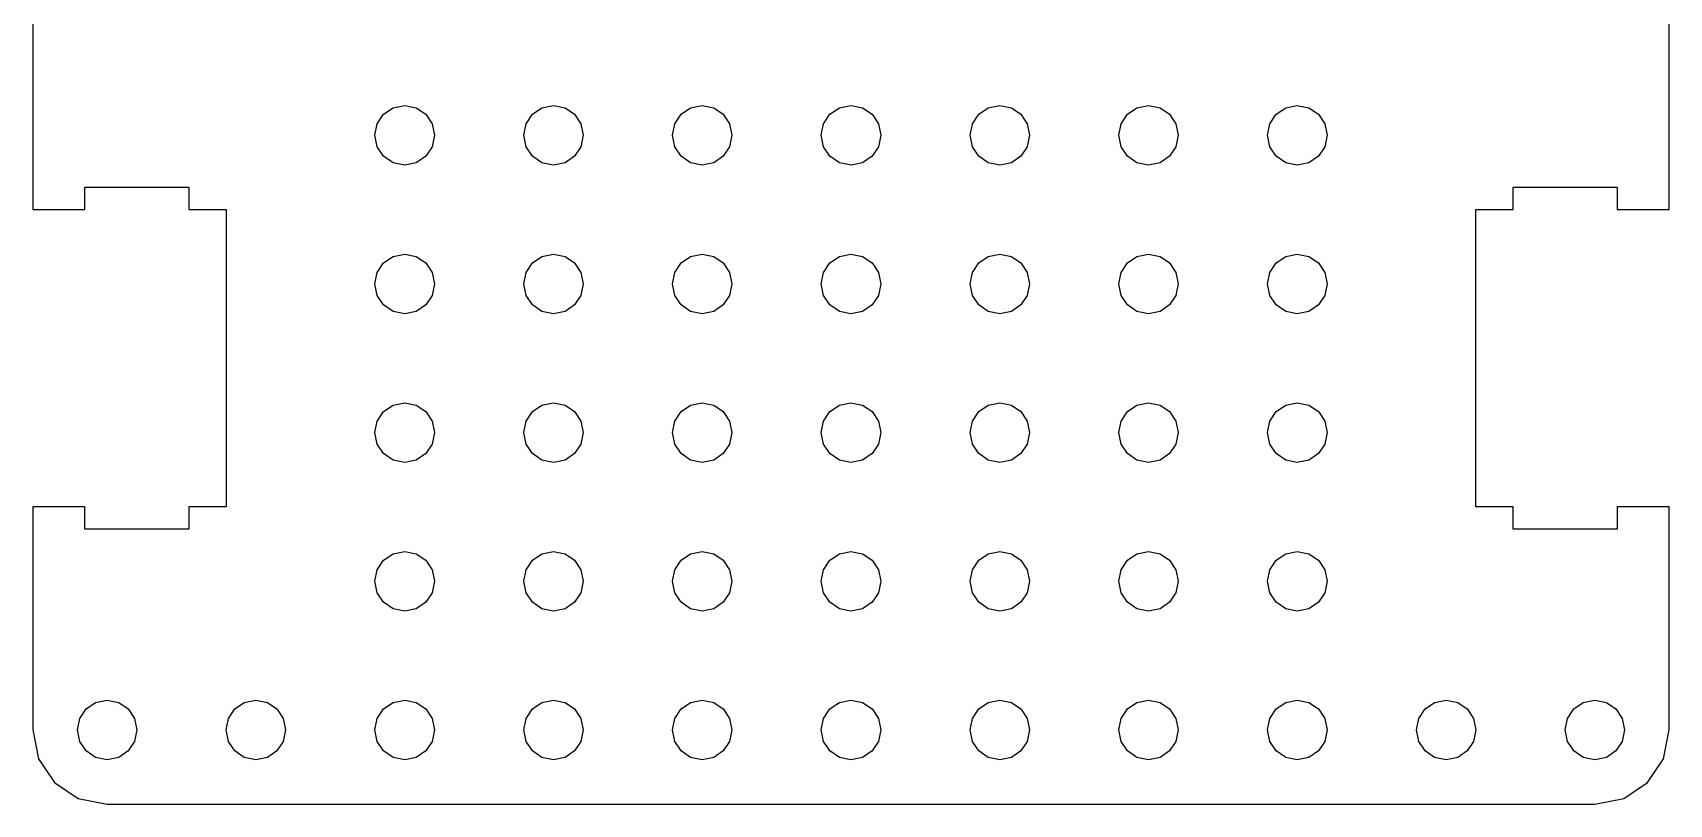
# Model space of a CAD drawing. Extents: x 0 to 110, y 0 to 110.
# Drawn here: x 0 to 110, y 0 to 51.9 of the extents above; entities that cross this region are included whole.
import ezdxf

# ---------------------------------------------------------------- set-up
doc = ezdxf.new("R2010")
doc.units = 0
doc.layers.add('Layer_1', color=7, linetype='CONTINUOUS')

msp = doc.modelspace()

# ---------------------------------------------------------------- linework, layer by layer
at = {"layer": 'Layer_1', "color": 7}
for p, q in [((0, 56.250005), (0, 40.000005)), ((110, 40.000005), (110, 56.250003)), ((23.157174, 45.778493), (23.58579, 46.414216)), ((23.58579, 46.414216), (24.221514, 46.842833)), ((24.221514, 46.842833), (25.000004, 47.000003)), ((25.000004, 47.000003), (25.778494, 46.842833)), ((25.778494, 46.842833), (26.414217, 46.414216)), ((26.414217, 46.414216), (26.842834, 45.778493)), ((33.157172, 45.778493), (33.585789, 46.414216)), ((33.585789, 46.414216), (34.221512, 46.842833)), ((34.221512, 46.842833), (35.000002, 47.000003)), ((35.000002, 47.000003), (35.778493, 46.842833)), ((35.778493, 46.842833), (36.414216, 46.414216)), ((36.414216, 46.414216), (36.842832, 45.778493)), ((43.157172, 45.77849), (43.585788, 46.41421)), ((43.585788, 46.41421), (44.221511, 46.842825)), ((44.221511, 46.842825), (45, 46.999994)), ((45, 46.999994), (45.778489, 46.842825)), ((45.778489, 46.842825), (46.414212, 46.41421)), ((46.414212, 46.41421), (46.842828, 45.77849)), ((53.157172, 45.778493), (53.585788, 46.414216)), ((53.585788, 46.414216), (54.221512, 46.842833)), ((54.221512, 46.842833), (55.000002, 47.000003)), ((55.000002, 47.000003), (55.778492, 46.842833)), ((55.778492, 46.842833), (56.414216, 46.414216)), ((56.414216, 46.414216), (56.842832, 45.778493)), ((63.157171, 45.778495), (63.585788, 46.414219)), ((63.585788, 46.414219), (64.221511, 46.842836)), ((64.221511, 46.842836), (65.000002, 47.000006)), ((65.000002, 47.000006), (65.778492, 46.842836)), ((65.778492, 46.842836), (66.414215, 46.414219)), ((66.414215, 46.414219), (66.842832, 45.778495)), ((73.157171, 45.778493), (73.585788, 46.414216)), ((73.585788, 46.414216), (74.221511, 46.842833)), ((74.221511, 46.842833), (75.000001, 47.000003)), ((75.000001, 47.000003), (75.778492, 46.842833)), ((75.778492, 46.842833), (76.414215, 46.414216)), ((76.414215, 46.414216), (76.842831, 45.778493)), ((83.157174, 45.778493), (83.58579, 46.414216)), ((83.58579, 46.414216), (84.221514, 46.842833)), ((84.221514, 46.842833), (85.000004, 47.000003)), ((85.000004, 47.000003), (85.778494, 46.842833)), ((85.778494, 46.842833), (86.414218, 46.414216)), ((86.414218, 46.414216), (86.842834, 45.778493)), ((23.000004, 45.000003), (23.157174, 45.778493)), ((26.842834, 45.778493), (27.000004, 45.000003)), ((33.000002, 45.000003), (33.157172, 45.778493)), ((36.842832, 45.778493), (37.000002, 45.000003)), ((43, 45.000006), (43.157172, 45.77849)), ((46.842828, 45.77849), (47, 45.000006)), ((53.000002, 45.000003), (53.157172, 45.778493)), ((56.842832, 45.778493), (57.000002, 45.000003)), ((63.000002, 45.000006), (63.157171, 45.778495)), ((66.842832, 45.778495), (67.000002, 45.000006)), ((73.000001, 45.000003), (73.157171, 45.778493)), ((76.842831, 45.778493), (77.000001, 45.000003)), ((83.000004, 45.000003), (83.157174, 45.778493)), ((86.842834, 45.778493), (87.000004, 45.000003)), ((23.157174, 44.221513), (23.000004, 45.000003)), ((23.58579, 43.58579), (23.157174, 44.221513)), ((26.842834, 44.221513), (26.414217, 43.58579)), ((27.000004, 45.000003), (26.842834, 44.221513)), ((33.157172, 44.221513), (33.000002, 45.000003)), ((33.585789, 43.58579), (33.157172, 44.221513)), ((36.842832, 44.221513), (36.414216, 43.58579)), ((37.000002, 45.000003), (36.842832, 44.221513)), ((43.157169, 44.221516), (43, 45.000006)), ((43.585786, 43.585796), (43.157169, 44.221516)), ((46.842831, 44.221516), (46.414214, 43.585796)), ((47, 45.000006), (46.842831, 44.221516)), ((53.157172, 44.221513), (53.000002, 45.000003)), ((53.585788, 43.58579), (53.157172, 44.221513)), ((56.842832, 44.221513), (56.414215, 43.58579)), ((57.000002, 45.000003), (56.842832, 44.221513)), ((63.157172, 44.221516), (63.000002, 45.000006)), ((63.585788, 43.585793), (63.157172, 44.221516)), ((66.842832, 44.221516), (66.414215, 43.585793)), ((67.000002, 45.000006), (66.842832, 44.221516)), ((73.157171, 44.221513), (73.000001, 45.000003)), ((73.585788, 43.58579), (73.157171, 44.221513)), ((76.842831, 44.221513), (76.414215, 43.58579)), ((77.000001, 45.000003), (76.842831, 44.221513)), ((83.157174, 44.221513), (83.000004, 45.000003)), ((83.58579, 43.58579), (83.157174, 44.221513)), ((86.842834, 44.221513), (86.414217, 43.58579)), ((87.000004, 45.000003), (86.842834, 44.221513)), ((24.221514, 43.157173), (23.58579, 43.58579)), ((25.000004, 43.000003), (24.221514, 43.157173)), ((25.778494, 43.157173), (25.000004, 43.000003)), ((26.414217, 43.58579), (25.778494, 43.157173)), ((34.221512, 43.157173), (33.585789, 43.58579)), ((35.000002, 43.000003), (34.221512, 43.157173)), ((35.778493, 43.157173), (35.000002, 43.000003)), ((36.414216, 43.58579), (35.778493, 43.157173)), ((44.221509, 43.157182), (43.585786, 43.585796)), ((45, 43.000013), (44.221509, 43.157182)), ((45.778491, 43.157182), (45, 43.000013)), ((46.414214, 43.585796), (45.778491, 43.157182)), ((54.221512, 43.157173), (53.585788, 43.58579)), ((55.000002, 43.000003), (54.221512, 43.157173)), ((55.778492, 43.157173), (55.000002, 43.000003)), ((56.414215, 43.58579), (55.778492, 43.157173)), ((64.221511, 43.157175), (63.585788, 43.585793)), ((65.000002, 43.000006), (64.221511, 43.157175)), ((65.778492, 43.157175), (65.000002, 43.000006)), ((66.414215, 43.585793), (65.778492, 43.157175)), ((74.221511, 43.157173), (73.585788, 43.58579)), ((75.000001, 43.000003), (74.221511, 43.157173)), ((75.778492, 43.157173), (75.000001, 43.000003)), ((76.414215, 43.58579), (75.778492, 43.157173)), ((84.221514, 43.157173), (83.58579, 43.58579)), ((85.000004, 43.000003), (84.221514, 43.157173)), ((85.778494, 43.157173), (85.000004, 43.000003)), ((86.414217, 43.58579), (85.778494, 43.157173)), ((3.5, 41.125005), (3.5, 41.500005)), ((3.5, 41.500005), (5.25, 41.500005)), ((3.5, 40.750005), (3.5, 41.125005)), ((3.5, 40.375003), (3.5, 40.750005)), ((5.25, 41.500005), (7, 41.500008)), ((7, 41.500008), (8.75, 41.500008)), ((8.75, 41.500008), (10.5, 41.500008)), ((10.5, 41.500008), (10.5, 41.125005)), ((10.5, 41.125005), (10.5, 40.750005)), ((10.5, 40.750005), (10.5, 40.375005)), ((99.500001, 41.125005), (99.500001, 41.500005)), ((99.500001, 41.500005), (101.250002, 41.500005)), ((99.500001, 40.750005), (99.500001, 41.125005)), ((99.500001, 40.375005), (99.500001, 40.750005)), ((101.250002, 41.500005), (103, 41.500005)), ((103, 41.500005), (104.750001, 41.500005)), ((104.750001, 41.500005), (106.499999, 41.500005)), ((106.499999, 41.500005), (106.499999, 41.125005)), ((106.499999, 41.125005), (106.499999, 40.750002)), ((106.499999, 40.750002), (106.499999, 40.375003)), ((0, 40.000005), (0.875, 40.000005)), ((0.875, 40.000005), (1.75, 40.000005)), ((1.75, 40.000005), (2.625, 40.000003)), ((2.625, 40.000003), (3.5, 40.000003)), ((3.5, 40.000003), (3.5, 40.375003)), ((10.5, 40.375005), (10.5, 40.000003)), ((10.5, 40.000003), (11.125, 40.000003)), ((11.125, 40.000003), (11.75, 40.000003)), ((11.75, 40.000003), (12.375, 40.000003)), ((12.375, 40.000003), (13, 40.000003)), ((13, 40.000003), (13, 35.000004)), ((97.000001, 35.000004), (97.000001, 40.000003)), ((97.000001, 40.000003), (97.625002, 40.000003)), ((97.625002, 40.000003), (98.250002, 40.000003)), ((98.250002, 40.000003), (98.875001, 40.000005)), ((98.875001, 40.000005), (99.500001, 40.000005)), ((99.500001, 40.000005), (99.500001, 40.375005)), ((106.499999, 40.375003), (106.499999, 40.000003)), ((106.499999, 40.000003), (107.375, 40.000003)), ((107.375, 40.000003), (108.249999, 40.000003)), ((108.249999, 40.000003), (109.125001, 40.000005)), ((109.125001, 40.000005), (110, 40.000005)), ((23.157172, 35.778493), (23.585789, 36.414216)), ((23.585789, 36.414216), (24.221512, 36.842833)), ((24.221512, 36.842833), (25.000003, 37.000003)), ((25.000003, 37.000003), (25.778493, 36.842833)), ((25.778493, 36.842833), (26.414216, 36.414216)), ((26.414216, 36.414216), (26.842833, 35.778493)), ((33.157169, 35.778493), (33.585786, 36.414216)), ((33.585786, 36.414216), (34.221509, 36.842833)), ((34.221509, 36.842833), (35, 37.000003)), ((35, 37.000003), (35.77849, 36.842833)), ((35.77849, 36.842833), (36.414213, 36.414216)), ((36.414213, 36.414216), (36.84283, 35.778493)), ((43.157169, 35.778493), (43.585786, 36.414216)), ((43.585786, 36.414216), (44.221509, 36.842833)), ((44.221509, 36.842833), (44.999999, 37.000003)), ((44.999999, 37.000003), (45.77849, 36.842833)), ((45.77849, 36.842833), (46.414213, 36.414216)), ((46.414213, 36.414216), (46.842829, 35.778493)), ((53.157169, 35.778493), (53.585785, 36.414216)), ((53.585785, 36.414216), (54.221509, 36.842833)), ((54.221509, 36.842833), (54.999999, 37.000003)), ((54.999999, 37.000003), (55.778489, 36.842833)), ((55.778489, 36.842833), (56.414213, 36.414216)), ((56.414213, 36.414216), (56.842829, 35.778493)), ((63.157169, 35.778493), (63.585785, 36.414216)), ((63.585785, 36.414216), (64.221509, 36.842833)), ((64.221509, 36.842833), (64.999999, 37.000003)), ((64.999999, 37.000003), (65.778489, 36.842833)), ((65.778489, 36.842833), (66.414212, 36.414216)), ((66.414212, 36.414216), (66.842829, 35.778493)), ((73.157168, 35.778493), (73.585785, 36.414216)), ((73.585785, 36.414216), (74.221508, 36.842833)), ((74.221508, 36.842833), (74.999999, 37.000003)), ((74.999999, 37.000003), (75.778489, 36.842833)), ((75.778489, 36.842833), (76.414212, 36.414216)), ((76.414212, 36.414216), (76.842829, 35.778493)), ((83.157171, 35.778493), (83.585788, 36.414216)), ((83.585788, 36.414216), (84.221511, 36.842833)), ((84.221511, 36.842833), (85.000001, 37.000003)), ((85.000001, 37.000003), (85.778491, 36.842833)), ((85.778491, 36.842833), (86.414215, 36.414216)), ((86.414215, 36.414216), (86.842831, 35.778493)), ((23.000003, 35.000003), (23.157172, 35.778493)), ((26.842833, 35.778493), (27.000003, 35.000003)), ((32.999999, 35.000003), (33.157169, 35.778493)), ((36.84283, 35.778493), (37, 35.000003)), ((42.999999, 35.000003), (43.157169, 35.778493)), ((46.842829, 35.778493), (46.999999, 35.000003)), ((52.999999, 35.000003), (53.157169, 35.778493)), ((56.842829, 35.778493), (56.999999, 35.000003)), ((62.999999, 35.000003), (63.157169, 35.778493)), ((66.842829, 35.778493), (66.999999, 35.000003)), ((72.999999, 35.000003), (73.157168, 35.778493)), ((76.842829, 35.778493), (76.999999, 35.000003)), ((83.000001, 35.000003), (83.157171, 35.778493)), ((86.842831, 35.778493), (87.000001, 35.000003)), ((13, 35.000004), (13, 30.000003)), ((23.157173, 34.221513), (23.000003, 35.000003)), ((23.585789, 33.58579), (23.157173, 34.221513)), ((26.842833, 34.221513), (26.414216, 33.58579)), ((27.000003, 35.000003), (26.842833, 34.221513)), ((33.157169, 34.221513), (32.999999, 35.000003)), ((33.585786, 33.58579), (33.157169, 34.221513)), ((36.84283, 34.221513), (36.414213, 33.58579)), ((37, 35.000003), (36.84283, 34.221513)), ((43.157169, 34.221513), (42.999999, 35.000003)), ((43.585786, 33.58579), (43.157169, 34.221513)), ((46.842829, 34.221513), (46.414213, 33.58579)), ((46.999999, 35.000003), (46.842829, 34.221513)), ((53.157169, 34.221513), (52.999999, 35.000003)), ((53.585786, 33.58579), (53.157169, 34.221513)), ((56.842829, 34.221513), (56.414213, 33.58579)), ((56.999999, 35.000003), (56.842829, 34.221513)), ((63.157169, 34.221513), (62.999999, 35.000003)), ((63.585785, 33.58579), (63.157169, 34.221513)), ((66.842829, 34.221513), (66.414212, 33.58579)), ((66.999999, 35.000003), (66.842829, 34.221513)), ((73.157168, 34.221513), (72.999999, 35.000003)), ((73.585785, 33.58579), (73.157168, 34.221513)), ((76.842829, 34.221513), (76.414212, 33.58579)), ((76.999999, 35.000003), (76.842829, 34.221513)), ((83.157171, 34.221513), (83.000001, 35.000003)), ((83.585788, 33.58579), (83.157171, 34.221513)), ((86.842831, 34.221513), (86.414215, 33.58579)), ((87.000001, 35.000003), (86.842831, 34.221513)), ((97.000001, 30.000003), (97.000001, 35.000004)), ((24.221512, 33.157173), (23.585789, 33.58579)), ((25.000003, 33.000003), (24.221512, 33.157173)), ((25.778493, 33.157173), (25.000003, 33.000003)), ((26.414216, 33.58579), (25.778493, 33.157173)), ((34.221509, 33.157173), (33.585786, 33.58579)), ((35, 33.000003), (34.221509, 33.157173)), ((35.77849, 33.157173), (35, 33.000003)), ((36.414213, 33.58579), (35.77849, 33.157173)), ((44.221509, 33.157173), (43.585786, 33.58579)), ((44.999999, 33.000003), (44.221509, 33.157173)), ((45.77849, 33.157173), (44.999999, 33.000003)), ((46.414213, 33.58579), (45.77849, 33.157173)), ((54.221509, 33.157173), (53.585786, 33.58579)), ((54.999999, 33.000003), (54.221509, 33.157173)), ((55.778489, 33.157173), (54.999999, 33.000003)), ((56.414213, 33.58579), (55.778489, 33.157173)), ((64.221509, 33.157173), (63.585785, 33.58579)), ((64.999999, 33.000003), (64.221509, 33.157173)), ((65.778489, 33.157173), (64.999999, 33.000003)), ((66.414212, 33.58579), (65.778489, 33.157173)), ((74.221508, 33.157173), (73.585785, 33.58579)), ((74.999999, 33.000003), (74.221508, 33.157173)), ((75.778489, 33.157173), (74.999999, 33.000003)), ((76.414212, 33.58579), (75.778489, 33.157173)), ((84.221511, 33.157173), (83.585788, 33.58579)), ((85.000001, 33.000003), (84.221511, 33.157173)), ((85.778491, 33.157173), (85.000001, 33.000003)), ((86.414215, 33.58579), (85.778491, 33.157173)), ((13, 30.000003), (13, 25.000004)), ((97.000001, 25.000004), (97.000001, 30.000003)), ((23.157172, 25.778493), (23.585789, 26.414216)), ((23.585789, 26.414216), (24.221512, 26.842834)), ((24.221512, 26.842834), (25.000003, 27.000003)), ((25.000003, 27.000003), (25.778493, 26.842834)), ((25.778493, 26.842834), (26.414216, 26.414216)), ((26.414216, 26.414216), (26.842833, 25.778493)), ((33.157169, 25.778493), (33.585786, 26.414216)), ((33.585786, 26.414216), (34.221509, 26.842834)), ((34.221509, 26.842834), (35, 27.000003)), ((35, 27.000003), (35.77849, 26.842834)), ((35.77849, 26.842834), (36.414213, 26.414216)), ((36.414213, 26.414216), (36.84283, 25.778493)), ((43.157169, 25.778493), (43.585786, 26.414216)), ((43.585786, 26.414216), (44.221509, 26.842834)), ((44.221509, 26.842834), (44.999999, 27.000003)), ((44.999999, 27.000003), (45.77849, 26.842834)), ((45.77849, 26.842834), (46.414213, 26.414216)), ((46.414213, 26.414216), (46.842829, 25.778493)), ((53.157169, 25.778493), (53.585785, 26.414216)), ((53.585785, 26.414216), (54.221509, 26.842834)), ((54.221509, 26.842834), (54.999999, 27.000003)), ((54.999999, 27.000003), (55.778489, 26.842834)), ((55.778489, 26.842834), (56.414213, 26.414216)), ((56.414213, 26.414216), (56.842829, 25.778493)), ((63.157169, 25.778493), (63.585785, 26.414216)), ((63.585785, 26.414216), (64.221509, 26.842834)), ((64.221509, 26.842834), (64.999999, 27.000003)), ((64.999999, 27.000003), (65.778489, 26.842834)), ((65.778489, 26.842834), (66.414212, 26.414216)), ((66.414212, 26.414216), (66.842829, 25.778493)), ((73.157168, 25.778493), (73.585785, 26.414216)), ((73.585785, 26.414216), (74.221508, 26.842834)), ((74.221508, 26.842834), (74.999999, 27.000003)), ((74.999999, 27.000003), (75.778489, 26.842834)), ((75.778489, 26.842834), (76.414212, 26.414216)), ((76.414212, 26.414216), (76.842829, 25.778493)), ((83.157171, 25.778493), (83.585788, 26.414216)), ((83.585788, 26.414216), (84.221511, 26.842834)), ((84.221511, 26.842834), (85.000001, 27.000003)), ((85.000001, 27.000003), (85.778491, 26.842834)), ((85.778491, 26.842834), (86.414215, 26.414216)), ((86.414215, 26.414216), (86.842831, 25.778493)), ((23.000003, 25.000003), (23.157172, 25.778493)), ((26.842833, 25.778493), (27.000003, 25.000003)), ((32.999999, 25.000003), (33.157169, 25.778493)), ((36.84283, 25.778493), (37, 25.000003)), ((42.999999, 25.000003), (43.157169, 25.778493)), ((46.842829, 25.778493), (46.999999, 25.000003)), ((52.999999, 25.000003), (53.157169, 25.778493)), ((56.842829, 25.778493), (56.999999, 25.000003)), ((62.999999, 25.000003), (63.157169, 25.778493)), ((66.842829, 25.778493), (66.999999, 25.000003)), ((72.999999, 25.000003), (73.157168, 25.778493)), ((76.842829, 25.778493), (76.999999, 25.000003)), ((83.000001, 25.000003), (83.157171, 25.778493)), ((86.842831, 25.778493), (87.000001, 25.000003)), ((13, 25.000004), (13, 20.000006)), ((23.157173, 24.221514), (23.000003, 25.000003)), ((23.585789, 23.58579), (23.157173, 24.221514)), ((26.842833, 24.221514), (26.414216, 23.58579)), ((27.000003, 25.000003), (26.842833, 24.221514)), ((33.157169, 24.221514), (32.999999, 25.000003)), ((33.585786, 23.58579), (33.157169, 24.221514)), ((36.84283, 24.221514), (36.414213, 23.58579)), ((37, 25.000003), (36.84283, 24.221514)), ((43.157169, 24.221514), (42.999999, 25.000003)), ((43.585786, 23.58579), (43.157169, 24.221514)), ((46.842829, 24.221514), (46.414213, 23.58579)), ((46.999999, 25.000003), (46.842829, 24.221514)), ((53.157169, 24.221514), (52.999999, 25.000003)), ((53.585786, 23.58579), (53.157169, 24.221514)), ((56.842829, 24.221514), (56.414213, 23.58579)), ((56.999999, 25.000003), (56.842829, 24.221514)), ((63.157169, 24.221514), (62.999999, 25.000003)), ((63.585785, 23.58579), (63.157169, 24.221514)), ((66.842829, 24.221514), (66.414212, 23.58579)), ((66.999999, 25.000003), (66.842829, 24.221514)), ((73.157168, 24.221514), (72.999999, 25.000003)), ((73.585785, 23.58579), (73.157168, 24.221514)), ((76.842829, 24.221514), (76.414212, 23.58579)), ((76.999999, 25.000003), (76.842829, 24.221514)), ((83.157171, 24.221514), (83.000001, 25.000003)), ((83.585788, 23.58579), (83.157171, 24.221514)), ((86.842831, 24.221514), (86.414215, 23.58579)), ((87.000001, 25.000003), (86.842831, 24.221514)), ((97.000001, 20.000006), (97.000001, 25.000004)), ((24.221512, 23.157173), (23.585789, 23.58579)), ((25.000003, 23.000003), (24.221512, 23.157173)), ((25.778493, 23.157173), (25.000003, 23.000003)), ((26.414216, 23.58579), (25.778493, 23.157173)), ((34.221509, 23.157173), (33.585786, 23.58579)), ((35, 23.000003), (34.221509, 23.157173)), ((35.77849, 23.157173), (35, 23.000003)), ((36.414213, 23.58579), (35.77849, 23.157173)), ((44.221509, 23.157173), (43.585786, 23.58579)), ((44.999999, 23.000003), (44.221509, 23.157173)), ((45.77849, 23.157173), (44.999999, 23.000003)), ((46.414213, 23.58579), (45.77849, 23.157173)), ((54.221509, 23.157173), (53.585786, 23.58579)), ((54.999999, 23.000003), (54.221509, 23.157173)), ((55.778489, 23.157173), (54.999999, 23.000003)), ((56.414213, 23.58579), (55.778489, 23.157173)), ((64.221509, 23.157173), (63.585785, 23.58579)), ((64.999999, 23.000003), (64.221509, 23.157173)), ((65.778489, 23.157173), (64.999999, 23.000003)), ((66.414212, 23.58579), (65.778489, 23.157173)), ((74.221508, 23.157173), (73.585785, 23.58579)), ((74.999999, 23.000003), (74.221508, 23.157173)), ((75.778489, 23.157173), (74.999999, 23.000003)), ((76.414212, 23.58579), (75.778489, 23.157173)), ((84.221511, 23.157173), (83.585788, 23.58579)), ((85.000001, 23.000003), (84.221511, 23.157173)), ((85.778491, 23.157173), (85.000001, 23.000003)), ((86.414215, 23.58579), (85.778491, 23.157173)), ((0.875, 20), (0, 20)), ((0, 20), (0, 16.250003)), ((1.75, 20.000003), (0.875, 20)), ((2.625, 20.000006), (1.75, 20.000003)), ((3.5, 20.000006), (2.625, 20.000006)), ((3.5, 19.625006), (3.5, 20.000006)), ((11.125, 20.000006), (10.5, 20.000006)), ((10.5, 20.000006), (10.5, 19.625006)), ((11.75, 20.000006), (11.125, 20.000006)), ((12.375, 20.000006), (11.75, 20.000006)), ((13, 20.000006), (12.375, 20.000006)), ((97.625002, 20.000006), (97.000001, 20.000006)), ((98.250002, 20.000006), (97.625002, 20.000006)), ((98.875001, 20.000006), (98.250002, 20.000006)), ((99.500001, 20.000006), (98.875001, 20.000006)), ((99.500001, 19.625006), (99.500001, 20.000006)), ((107.375, 20.000006), (106.499999, 20.000006)), ((106.499999, 20.000006), (106.499999, 19.625006)), ((108.249999, 20.000006), (107.375, 20.000006)), ((109.125001, 20.000006), (108.249999, 20.000006)), ((110, 20.000006), (109.125001, 20.000006)), ((110, 16.250009), (110, 20.000006)), ((3.5, 19.250006), (3.5, 19.625006)), ((3.5, 18.875006), (3.5, 19.250006)), ((3.5, 18.500006), (3.5, 18.875006)), ((10.5, 19.625006), (10.5, 19.250006)), ((10.5, 19.250006), (10.5, 18.875006)), ((10.5, 18.875006), (10.5, 18.500006)), ((99.500001, 19.250006), (99.500001, 19.625006)), ((99.500001, 18.875006), (99.500001, 19.250006)), ((99.500001, 18.500006), (99.500001, 18.875006)), ((106.499999, 19.625006), (106.499999, 19.250006)), ((106.499999, 19.250006), (106.499999, 18.875006)), ((106.499999, 18.875006), (106.499999, 18.500006)), ((5.25, 18.500006), (3.5, 18.500006)), ((7, 18.500006), (5.25, 18.500006)), ((8.75, 18.500006), (7, 18.500006)), ((10.5, 18.500006), (8.75, 18.500006)), ((101.250002, 18.500006), (99.500001, 18.500006)), ((103, 18.500006), (101.250002, 18.500006)), ((104.750001, 18.500006), (103, 18.500006)), ((106.499999, 18.500006), (104.750001, 18.500006)), ((23.585788, 16.414217), (24.221512, 16.842834)), ((24.221512, 16.842834), (25.000002, 17.000003)), ((25.000002, 17.000003), (25.778492, 16.842834)), ((25.778492, 16.842834), (26.414216, 16.414217)), ((33.585786, 16.414217), (34.221509, 16.842834)), ((34.221509, 16.842834), (35, 17.000003)), ((35, 17.000003), (35.77849, 16.842834)), ((35.77849, 16.842834), (36.414213, 16.414217)), ((43.585786, 16.414217), (44.221509, 16.842834)), ((44.221509, 16.842834), (44.999999, 17.000003)), ((44.999999, 17.000003), (45.77849, 16.842834)), ((45.77849, 16.842834), (46.414213, 16.414217)), ((53.585785, 16.414217), (54.221509, 16.842834)), ((54.221509, 16.842834), (54.999999, 17.000003)), ((54.999999, 17.000003), (55.778489, 16.842834)), ((55.778489, 16.842834), (56.414213, 16.414217)), ((63.585785, 16.414217), (64.221509, 16.842834)), ((64.221509, 16.842834), (64.999999, 17.000003)), ((64.999999, 17.000003), (65.778489, 16.842834)), ((65.778489, 16.842834), (66.414212, 16.414217)), ((73.585785, 16.414217), (74.221508, 16.842834)), ((74.221508, 16.842834), (74.999999, 17.000003)), ((74.999999, 17.000003), (75.778489, 16.842834)), ((75.778489, 16.842834), (76.414212, 16.414217)), ((83.585788, 16.414217), (84.221511, 16.842834)), ((84.221511, 16.842834), (85.000001, 17.000003)), ((85.000001, 17.000003), (85.778491, 16.842834)), ((85.778491, 16.842834), (86.414215, 16.414217)), ((0, 16.250003), (0, 12.500018)), ((23.000002, 15.000004), (23.157172, 15.778493)), ((23.157172, 15.778493), (23.585788, 16.414217)), ((26.414216, 16.414217), (26.842832, 15.778493)), ((26.842832, 15.778493), (27.000002, 15.000004)), ((32.999999, 15.000004), (33.157169, 15.778493)), ((33.157169, 15.778493), (33.585786, 16.414217)), ((36.414213, 16.414217), (36.84283, 15.778493)), ((36.84283, 15.778493), (37, 15.000004)), ((42.999999, 15.000004), (43.157169, 15.778493)), ((43.157169, 15.778493), (43.585786, 16.414217)), ((46.414213, 16.414217), (46.842829, 15.778493)), ((46.842829, 15.778493), (46.999999, 15.000004)), ((52.999999, 15.000004), (53.157169, 15.778493)), ((53.157169, 15.778493), (53.585785, 16.414217)), ((56.414213, 16.414217), (56.842829, 15.778493)), ((56.842829, 15.778493), (56.999999, 15.000004)), ((62.999999, 15.000004), (63.157169, 15.778493)), ((63.157169, 15.778493), (63.585785, 16.414217)), ((66.414212, 16.414217), (66.842829, 15.778493)), ((66.842829, 15.778493), (66.999999, 15.000004)), ((72.999999, 15.000004), (73.157168, 15.778493)), ((73.157168, 15.778493), (73.585785, 16.414217)), ((76.414212, 16.414217), (76.842829, 15.778493)), ((76.842829, 15.778493), (76.999999, 15.000004)), ((83.000001, 15.000004), (83.157171, 15.778493)), ((83.157171, 15.778493), (83.585788, 16.414217)), ((86.414215, 16.414217), (86.842831, 15.778493)), ((86.842831, 15.778493), (87.000001, 15.000004)), ((110, 12.500018), (110, 16.250009)), ((23.157172, 14.221514), (23.000002, 15.000004)), ((27.000002, 15.000004), (26.842832, 14.221514)), ((33.157169, 14.221514), (32.999999, 15.000004)), ((37, 15.000004), (36.84283, 14.221514)), ((43.157169, 14.221514), (42.999999, 15.000004)), ((46.999999, 15.000004), (46.842829, 14.221514)), ((53.157169, 14.221514), (52.999999, 15.000004)), ((56.999999, 15.000004), (56.842829, 14.221514)), ((63.157169, 14.221514), (62.999999, 15.000004)), ((66.999999, 15.000004), (66.842829, 14.221514)), ((73.157168, 14.221514), (72.999999, 15.000004)), ((76.999999, 15.000004), (76.842829, 14.221514)), ((83.157171, 14.221514), (83.000001, 15.000004)), ((87.000001, 15.000004), (86.842831, 14.221514)), ((23.585789, 13.58579), (23.157172, 14.221514)), ((24.221512, 13.157173), (23.585789, 13.58579)), ((26.414216, 13.58579), (25.778492, 13.157173)), ((26.842832, 14.221514), (26.414216, 13.58579)), ((33.585786, 13.58579), (33.157169, 14.221514)), ((34.221509, 13.157173), (33.585786, 13.58579)), ((36.414213, 13.58579), (35.77849, 13.157173)), ((36.84283, 14.221514), (36.414213, 13.58579)), ((43.585786, 13.58579), (43.157169, 14.221514)), ((44.221509, 13.157173), (43.585786, 13.58579)), ((46.414213, 13.58579), (45.77849, 13.157173)), ((46.842829, 14.221514), (46.414213, 13.58579)), ((53.585786, 13.58579), (53.157169, 14.221514)), ((54.221509, 13.157173), (53.585786, 13.58579)), ((56.414213, 13.58579), (55.778489, 13.157173)), ((56.842829, 14.221514), (56.414213, 13.58579)), ((63.585785, 13.58579), (63.157169, 14.221514)), ((64.221509, 13.157173), (63.585785, 13.58579)), ((66.414212, 13.58579), (65.778489, 13.157173)), ((66.842829, 14.221514), (66.414212, 13.58579)), ((73.585785, 13.58579), (73.157168, 14.221514)), ((74.221508, 13.157173), (73.585785, 13.58579)), ((76.414212, 13.58579), (75.778489, 13.157173)), ((76.842829, 14.221514), (76.414212, 13.58579)), ((83.585788, 13.58579), (83.157171, 14.221514)), ((84.221511, 13.157173), (83.585788, 13.58579)), ((86.414215, 13.58579), (85.778491, 13.157173)), ((86.842831, 14.221514), (86.414215, 13.58579)), ((0, 12.500018), (0, 8.750018)), ((25.000002, 13.000004), (24.221512, 13.157173)), ((25.778492, 13.157173), (25.000002, 13.000004)), ((35, 13.000004), (34.221509, 13.157173)), ((35.77849, 13.157173), (35, 13.000004)), ((44.999999, 13.000004), (44.221509, 13.157173)), ((45.77849, 13.157173), (44.999999, 13.000004)), ((54.999999, 13.000004), (54.221509, 13.157173)), ((55.778489, 13.157173), (54.999999, 13.000004)), ((64.999999, 13.000004), (64.221509, 13.157173)), ((65.778489, 13.157173), (64.999999, 13.000004)), ((74.999999, 13.000004), (74.221508, 13.157173)), ((75.778489, 13.157173), (74.999999, 13.000004)), ((85.000001, 13.000004), (84.221511, 13.157173)), ((85.778491, 13.157173), (85.000001, 13.000004)), ((110, 8.750018), (110, 12.500018)), ((0, 8.750018), (0, 5.000019)), ((110, 5.000019), (110, 8.750018)), ((3.585788, 6.414217), (4.221512, 6.842834)), ((4.221512, 6.842834), (5.000002, 7.000004)), ((5.000002, 7.000004), (5.778492, 6.842834)), ((5.778492, 6.842834), (6.414216, 6.414217)), ((13.585788, 6.414217), (14.221512, 6.842834)), ((14.221512, 6.842834), (15.000002, 7.000004)), ((15.000002, 7.000004), (15.778492, 6.842834)), ((15.778492, 6.842834), (16.414216, 6.414217)), ((23.585788, 6.414217), (24.221512, 6.842834)), ((24.221512, 6.842834), (25.000002, 7.000004)), ((25.000002, 7.000004), (25.778492, 6.842834)), ((25.778492, 6.842834), (26.414216, 6.414217)), ((33.585786, 6.414217), (34.221509, 6.842834)), ((34.221509, 6.842834), (35, 7.000004)), ((35, 7.000004), (35.77849, 6.842834)), ((35.77849, 6.842834), (36.414213, 6.414217)), ((43.585786, 6.414217), (44.221509, 6.842834)), ((44.221509, 6.842834), (44.999999, 7.000004)), ((44.999999, 7.000004), (45.77849, 6.842834)), ((45.77849, 6.842834), (46.414213, 6.414217)), ((53.585785, 6.414217), (54.221509, 6.842834)), ((54.221509, 6.842834), (54.999999, 7.000004)), ((54.999999, 7.000004), (55.778489, 6.842834)), ((55.778489, 6.842834), (56.414213, 6.414217)), ((63.585785, 6.414217), (64.221509, 6.842834)), ((64.221509, 6.842834), (64.999999, 7.000004)), ((64.999999, 7.000004), (65.778489, 6.842834)), ((65.778489, 6.842834), (66.414212, 6.414217)), ((73.585785, 6.414217), (74.221508, 6.842834)), ((74.221508, 6.842834), (74.999999, 7.000004)), ((74.999999, 7.000004), (75.778489, 6.842834)), ((75.778489, 6.842834), (76.414212, 6.414217)), ((83.585788, 6.414217), (84.221511, 6.842834)), ((84.221511, 6.842834), (85.000001, 7.000004)), ((85.000001, 7.000004), (85.778491, 6.842834)), ((85.778491, 6.842834), (86.414215, 6.414217)), ((93.585787, 6.414217), (94.221511, 6.842834)), ((94.221511, 6.842834), (95.000001, 7.000004)), ((95.000001, 7.000004), (95.778491, 6.842834)), ((95.778491, 6.842834), (96.414215, 6.414217)), ((103.585787, 6.414217), (104.22151, 6.842834)), ((104.22151, 6.842834), (105.000001, 7.000004)), ((105.000001, 7.000004), (105.778491, 6.842834)), ((105.778491, 6.842834), (106.414214, 6.414217)), ((3.000002, 5.000004), (3.157172, 5.778494)), ((3.157172, 5.778494), (3.585788, 6.414217)), ((6.414216, 6.414217), (6.842832, 5.778494)), ((6.842832, 5.778494), (7.000002, 5.000004)), ((13.000002, 5.000004), (13.157172, 5.778494)), ((13.157172, 5.778494), (13.585788, 6.414217)), ((16.414216, 6.414217), (16.842832, 5.778494)), ((16.842832, 5.778494), (17.000002, 5.000004)), ((23.000002, 5.000004), (23.157172, 5.778494)), ((23.157172, 5.778494), (23.585788, 6.414217)), ((26.414216, 6.414217), (26.842832, 5.778494)), ((26.842832, 5.778494), (27.000002, 5.000004)), ((32.999999, 5.000004), (33.157169, 5.778494)), ((33.157169, 5.778494), (33.585786, 6.414217)), ((36.414213, 6.414217), (36.84283, 5.778494)), ((36.84283, 5.778494), (37, 5.000004)), ((42.999999, 5.000004), (43.157169, 5.778494)), ((43.157169, 5.778494), (43.585786, 6.414217)), ((46.414213, 6.414217), (46.842829, 5.778494)), ((46.842829, 5.778494), (46.999999, 5.000004)), ((52.999999, 5.000004), (53.157169, 5.778494)), ((53.157169, 5.778494), (53.585785, 6.414217)), ((56.414213, 6.414217), (56.842829, 5.778494)), ((56.842829, 5.778494), (56.999999, 5.000004)), ((62.999999, 5.000004), (63.157169, 5.778494)), ((63.157169, 5.778494), (63.585785, 6.414217)), ((66.414212, 6.414217), (66.842829, 5.778494)), ((66.842829, 5.778494), (66.999999, 5.000004)), ((72.999999, 5.000004), (73.157168, 5.778494)), ((73.157168, 5.778494), (73.585785, 6.414217)), ((76.414212, 6.414217), (76.842829, 5.778494)), ((76.842829, 5.778494), (76.999999, 5.000004)), ((83.000001, 5.000004), (83.157171, 5.778494)), ((83.157171, 5.778494), (83.585788, 6.414217)), ((86.414215, 6.414217), (86.842831, 5.778494)), ((86.842831, 5.778494), (87.000001, 5.000004)), ((93.000001, 5.000004), (93.157171, 5.778494)), ((93.157171, 5.778494), (93.585787, 6.414217)), ((96.414215, 6.414217), (96.842831, 5.778494)), ((96.842831, 5.778494), (97.000001, 5.000004)), ((103.000001, 5.000004), (103.15717, 5.778494)), ((103.15717, 5.778494), (103.585787, 6.414217)), ((106.414214, 6.414217), (106.842831, 5.778494)), ((106.842831, 5.778494), (107.000001, 5.000004)), ((0, 5.000019), (0.391717, 3.050174)), ((3.157172, 4.221514), (3.000002, 5.000004)), ((7.000002, 5.000004), (6.842832, 4.221514)), ((13.157172, 4.221514), (13.000002, 5.000004)), ((17.000002, 5.000004), (16.842832, 4.221514)), ((23.157172, 4.221514), (23.000002, 5.000004)), ((27.000002, 5.000004), (26.842832, 4.221514)), ((33.157169, 4.221514), (32.999999, 5.000004)), ((37, 5.000004), (36.84283, 4.221514)), ((43.157169, 4.221514), (42.999999, 5.000004)), ((46.999999, 5.000004), (46.842829, 4.221514)), ((53.157169, 4.221514), (52.999999, 5.000004)), ((56.999999, 5.000004), (56.842829, 4.221514)), ((63.157169, 4.221514), (62.999999, 5.000004)), ((66.999999, 5.000004), (66.842829, 4.221514)), ((73.157168, 4.221514), (72.999999, 5.000004)), ((76.999999, 5.000004), (76.842829, 4.221514)), ((83.157171, 4.221514), (83.000001, 5.000004)), ((87.000001, 5.000004), (86.842831, 4.221514)), ((93.157171, 4.221514), (93.000001, 5.000004)), ((97.000001, 5.000004), (96.842831, 4.221514)), ((103.157171, 4.221514), (103.000001, 5.000004)), ((107.000001, 5.000004), (106.842831, 4.221514)), ((109.608281, 3.050174), (110, 5.000019)), ((3.585789, 3.585791), (3.157172, 4.221514)), ((4.221512, 3.157174), (3.585789, 3.585791)), ((6.414216, 3.585791), (5.778492, 3.157174)), ((6.842832, 4.221514), (6.414216, 3.585791)), ((13.585789, 3.585791), (13.157172, 4.221514)), ((14.221512, 3.157174), (13.585789, 3.585791)), ((16.414215, 3.585791), (15.778492, 3.157174)), ((16.842832, 4.221514), (16.414215, 3.585791)), ((23.585789, 3.585791), (23.157172, 4.221514)), ((24.221512, 3.157174), (23.585789, 3.585791)), ((26.414216, 3.585791), (25.778492, 3.157174)), ((26.842832, 4.221514), (26.414216, 3.585791)), ((33.585786, 3.585791), (33.157169, 4.221514)), ((34.221509, 3.157174), (33.585786, 3.585791)), ((36.414213, 3.585791), (35.77849, 3.157174)), ((36.84283, 4.221514), (36.414213, 3.585791)), ((43.585786, 3.585791), (43.157169, 4.221514)), ((44.221509, 3.157174), (43.585786, 3.585791)), ((46.414213, 3.585791), (45.77849, 3.157174)), ((46.842829, 4.221514), (46.414213, 3.585791)), ((53.585786, 3.585791), (53.157169, 4.221514)), ((54.221509, 3.157174), (53.585786, 3.585791)), ((56.414213, 3.585791), (55.778489, 3.157174)), ((56.842829, 4.221514), (56.414213, 3.585791)), ((63.585785, 3.585791), (63.157169, 4.221514)), ((64.221509, 3.157174), (63.585785, 3.585791)), ((66.414212, 3.585791), (65.778489, 3.157174)), ((66.842829, 4.221514), (66.414212, 3.585791)), ((73.585785, 3.585791), (73.157168, 4.221514)), ((74.221508, 3.157174), (73.585785, 3.585791)), ((76.414212, 3.585791), (75.778489, 3.157174)), ((76.842829, 4.221514), (76.414212, 3.585791)), ((83.585788, 3.585791), (83.157171, 4.221514)), ((84.221511, 3.157174), (83.585788, 3.585791)), ((86.414215, 3.585791), (85.778491, 3.157174)), ((86.842831, 4.221514), (86.414215, 3.585791)), ((93.585787, 3.585791), (93.157171, 4.221514)), ((94.221511, 3.157174), (93.585787, 3.585791)), ((96.414214, 3.585791), (95.778491, 3.157174)), ((96.842831, 4.221514), (96.414214, 3.585791)), ((103.585787, 3.585791), (103.157171, 4.221514)), ((104.22151, 3.157174), (103.585787, 3.585791)), ((106.414214, 3.585791), (105.778491, 3.157174)), ((106.842831, 4.221514), (106.414214, 3.585791)), ((0.391717, 3.050174), (1.461245, 1.461263)), ((5.000002, 3.000004), (4.221512, 3.157174)), ((5.778492, 3.157174), (5.000002, 3.000004)), ((15.000002, 3.000004), (14.221512, 3.157174)), ((15.778492, 3.157174), (15.000002, 3.000004)), ((25.000002, 3.000004), (24.221512, 3.157174)), ((25.778492, 3.157174), (25.000002, 3.000004)), ((35, 3.000004), (34.221509, 3.157174)), ((35.77849, 3.157174), (35, 3.000004)), ((44.999999, 3.000004), (44.221509, 3.157174)), ((45.77849, 3.157174), (44.999999, 3.000004)), ((54.999999, 3.000004), (54.221509, 3.157174)), ((55.778489, 3.157174), (54.999999, 3.000004)), ((64.999999, 3.000004), (64.221509, 3.157174)), ((65.778489, 3.157174), (64.999999, 3.000004)), ((74.999999, 3.000004), (74.221508, 3.157174)), ((75.778489, 3.157174), (74.999999, 3.000004)), ((85.000001, 3.000004), (84.221511, 3.157174)), ((85.778491, 3.157174), (85.000001, 3.000004)), ((95.000001, 3.000004), (94.221511, 3.157174)), ((95.778491, 3.157174), (95.000001, 3.000004)), ((105.000001, 3.000004), (104.22151, 3.157174)), ((105.778491, 3.157174), (105.000001, 3.000004)), ((108.538749, 1.461263), (109.608281, 3.050174)), ((1.461245, 1.461263), (3.050147, 0.391725)), ((106.949841, 0.391725), (108.538749, 1.461263)), ((3.050147, 0.391725), (4.999987, 0.000001)), ((4.999987, 0.000001), (29.999991, 0.000001)), ((29.999991, 0.000001), (54.999992, 0.000001)), ((54.999992, 0.000001), (79.999995, 0.000001)), ((79.999995, 0.000001), (104.999999, 0.000001)), ((104.999999, 0.000001), (106.949841, 0.391725))]:
    msp.add_line(p, q, dxfattribs=at)

doc.saveas('drawing.dxf')
